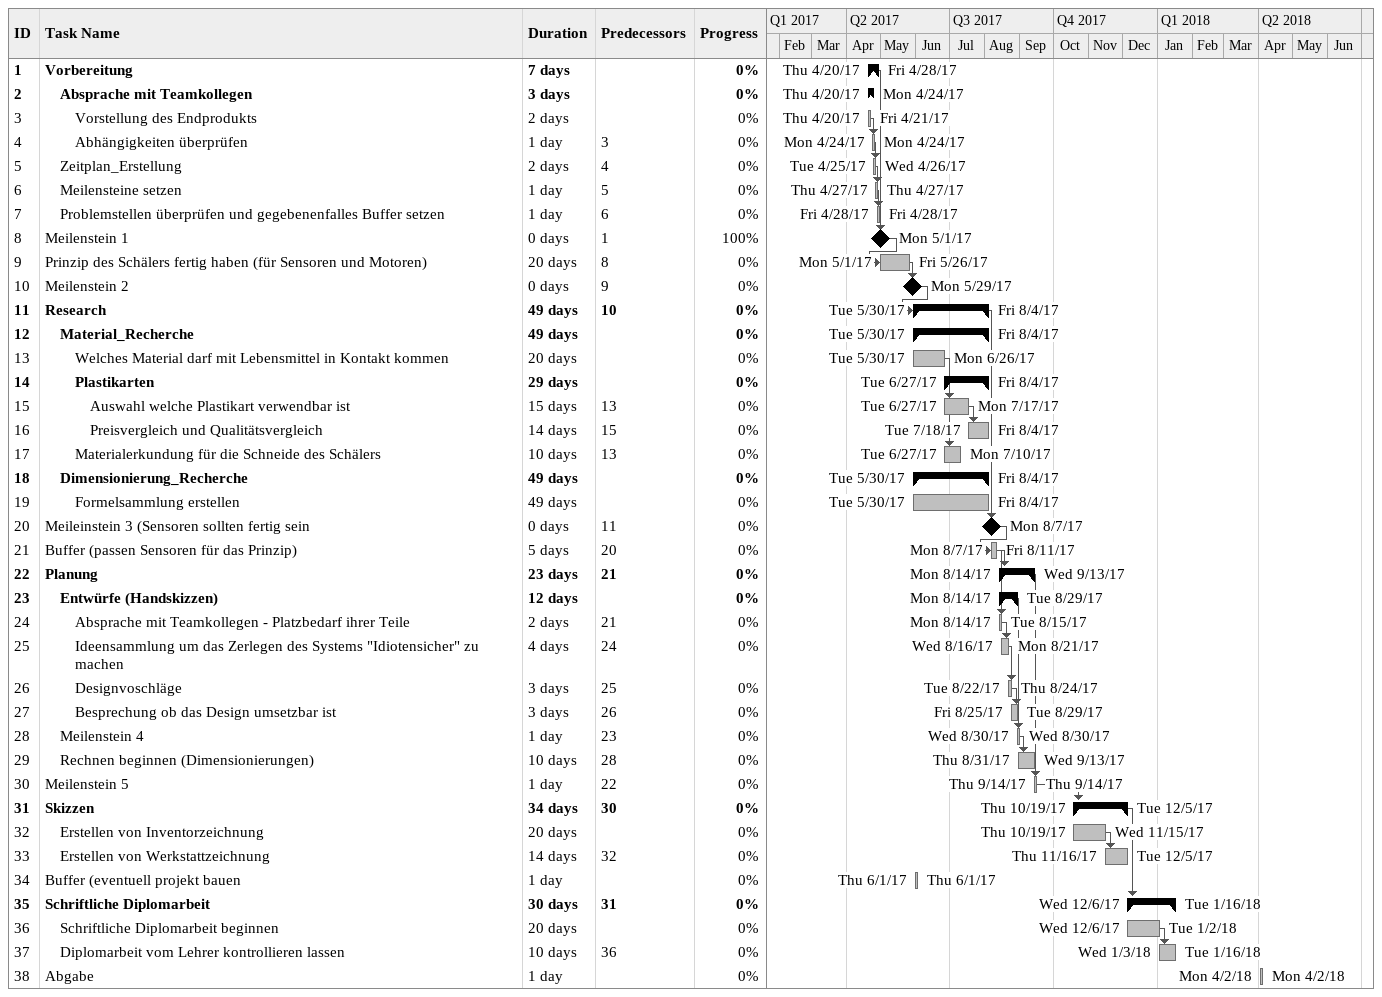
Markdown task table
| ID | Level | Task | Duration | Start | Finish | Predecessors | % complete |
|---|---|---|---|---|---|---|---|
| 1 | 1 | **Vorbereitung** | 7d | 2017-04-20 | 2017-04-28 |  | 0 |
| 2 | 2 | **Absprache mit Teamkollegen** | 3d | 2017-04-20 | 2017-04-24 |  | 0 |
| 3 | 3 | Vorstellung des Endprodukts | 2d | 2017-04-20 | 2017-04-21 |  | 0 |
| 4 | 3 | Abhängigkeiten überprüfen | 1d | 2017-04-24 | 2017-04-24 | 3 | 0 |
| 5 | 2 | Zeitplan_Erstellung | 2d | 2017-04-25 | 2017-04-26 | 4 | 0 |
| 6 | 2 | Meilensteine setzen | 1d | 2017-04-27 | 2017-04-27 | 5 | 0 |
| 7 | 2 | Problemstellen überprüfen und gegebenenfalles Buffer setzen | 1d | 2017-04-28 | 2017-04-28 | 6 | 0 |
| 8 | 1 | Meilenstein 1 | 0d | 2017-05-01 | 2017-05-01 | 1 | 100 |
| 9 | 1 | Prinzip des Schälers fertig haben (für Sensoren und Motoren) | 20d | 2017-05-01 | 2017-05-26 | 8 | 0 |
| 10 | 1 | Meilenstein 2 | 0d | 2017-05-29 | 2017-05-29 | 9 | 0 |
| 11 | 1 | **Research** | 49d | 2017-05-30 | 2017-08-04 | 10 | 0 |
| 12 | 2 | **Material_Recherche** | 49d | 2017-05-30 | 2017-08-04 |  | 0 |
| 13 | 3 | Welches Material darf mit Lebensmittel in Kontakt kommen | 20d | 2017-05-30 | 2017-06-26 |  | 0 |
| 14 | 3 | **Plastikarten** | 29d | 2017-06-27 | 2017-08-04 |  | 0 |
| 15 | 4 | Auswahl welche Plastikart verwendbar ist | 15d | 2017-06-27 | 2017-07-17 | 13 | 0 |
| 16 | 4 | Preisvergleich und Qualitätsvergleich | 14d | 2017-07-18 | 2017-08-04 | 15 | 0 |
| 17 | 3 | Materialerkundung für die Schneide des Schälers | 10d | 2017-06-27 | 2017-07-10 | 13 | 0 |
| 18 | 2 | **Dimensionierung_Recherche** | 49d | 2017-05-30 | 2017-08-04 |  | 0 |
| 19 | 3 | Formelsammlung erstellen | 49d | 2017-05-30 | 2017-08-04 |  | 0 |
| 20 | 1 | Meileinstein 3 (Sensoren sollten fertig sein | 0d | 2017-08-07 | 2017-08-07 | 11 | 0 |
| 21 | 1 | Buffer (passen Sensoren für das Prinzip) | 5d | 2017-08-07 | 2017-08-11 | 20 | 0 |
| 22 | 1 | **Planung** | 23d | 2017-08-14 | 2017-09-13 | 21 | 0 |
| 23 | 2 | **Entwürfe (Handskizzen)** | 12d | 2017-08-14 | 2017-08-29 |  | 0 |
| 24 | 3 | Absprache mit Teamkollegen - Platzbedarf ihrer Teile | 2d | 2017-08-14 | 2017-08-15 | 21 | 0 |
| 25 | 3 | Ideensammlung um das Zerlegen des Systems "Idiotensicher" zu machen | 4d | 2017-08-16 | 2017-08-21 | 24 | 0 |
| 26 | 3 | Designvoschläge | 3d | 2017-08-22 | 2017-08-24 | 25 | 0 |
| 27 | 3 | Besprechung ob das Design umsetzbar ist | 3d | 2017-08-25 | 2017-08-29 | 26 | 0 |
| 28 | 2 | Meilenstein 4 | 1d | 2017-08-30 | 2017-08-30 | 23 | 0 |
| 29 | 2 | Rechnen beginnen (Dimensionierungen) | 10d | 2017-08-31 | 2017-09-13 | 28 | 0 |
| 30 | 1 | Meilenstein 5 | 1d | 2017-09-14 | 2017-09-14 | 22 | 0 |
| 31 | 1 | **Skizzen** | 34d | 2017-10-19 | 2017-12-05 | 30 | 0 |
| 32 | 2 | Erstellen von Inventorzeichnung | 20d | 2017-10-19 | 2017-11-15 |  | 0 |
| 33 | 2 | Erstellen von Werkstattzeichnung | 14d | 2017-11-16 | 2017-12-05 | 32 | 0 |
| 34 | 1 | Buffer (eventuell projekt bauen | 1d | 2017-06-01 | 2017-06-01 |  | 0 |
| 35 | 1 | **Schriftliche Diplomarbeit** | 30d | 2017-12-06 | 2018-01-16 | 31 | 0 |
| 36 | 2 | Schriftliche Diplomarbeit beginnen | 20d | 2017-12-06 | 2018-01-02 |  | 0 |
| 37 | 2 | Diplomarbeit vom Lehrer kontrollieren lassen | 10d | 2018-01-03 | 2018-01-16 | 36 | 0 |
| 38 | 1 | Abgabe | 1d | 2018-04-02 | 2018-04-02 |  | 0 |
